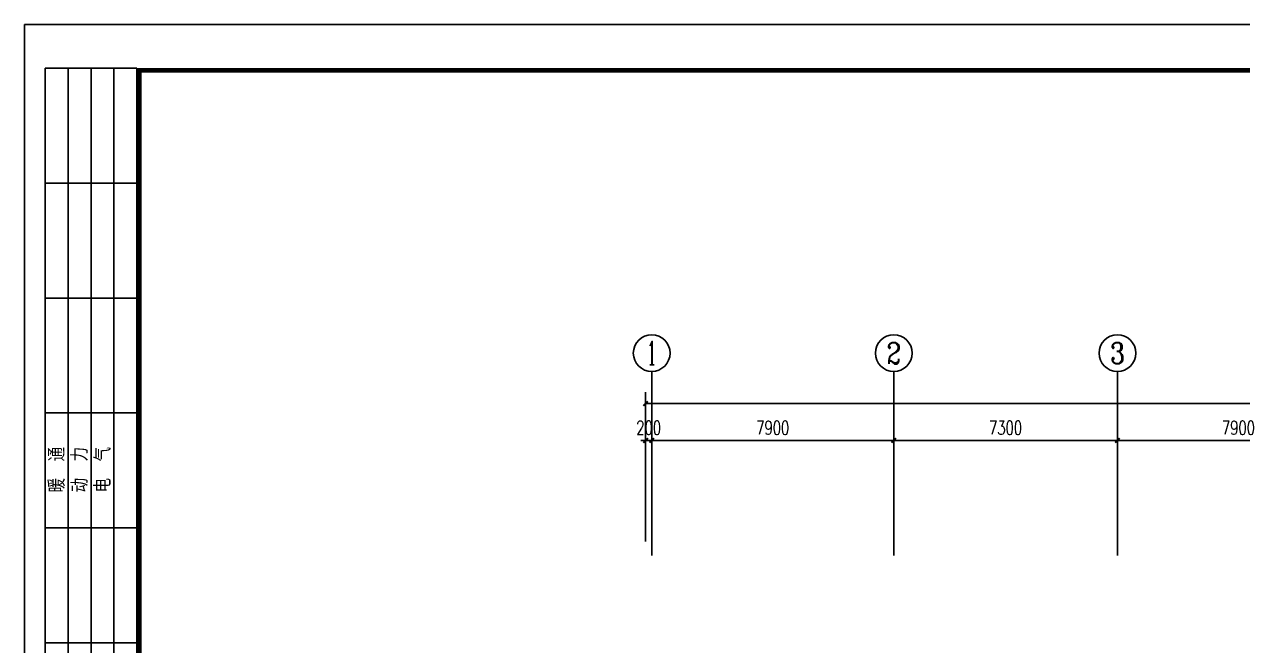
# Model space of a CAD drawing. Extents: x -70335 to 1144202, y 0 to 1100440.
# Drawn here: x -70335 to -30571, y 462997 to 483260 of the extents above; entities that cross this region are included whole.
import ezdxf
from ezdxf.enums import TextEntityAlignment as Align

# ---------------------------------------------------------------- set-up
doc = ezdxf.new("R2010")
doc.units = 0
doc.header["$LTSCALE"] = 1000
for name, color, linetype in [('3-建筑', 7, 'Continuous'), ('AXIS_TEXT', 7, 'Continuous'), ('BTTK', 7, 'Continuous'), ('PUB_TITLE', 4, 'Continuous'), ('改过图层标记', 3, 'Continuous')]:
    doc.layers.add(name, color=color, linetype=linetype)
doc.styles.add('_TCH_AXIS', font='COMPLEX', dxfattribs={"bigfont": 'GBCBIG'})
doc.styles.add('_TCH_DIM_T3', font='SIMPLEX', dxfattribs={"width": 0.705882, "bigfont": 'GBCBIG'})
doc.styles.add('COMPLEX', font='COMPLEX')
doc.styles.add('HZ(TK)', font='geniso.shx', dxfattribs={"width": 0.9, "bigfont": 'hztxt.shx'})
doc.dimstyles.new('_TCH_ARCH&&150', dxfattribs={"dimtxt": 446.25, "dimasz": 150, "dimexe": 375, "dimexo": 450, "dimgap": 189.375, "dimtad": 1, "dimdec": 0, "dimzin": 0, "dimdsep": 46, "dimtxsty": '_TCH_DIM_T3', "dimblk": 'ARCHTICK', "dimcen": 0.09, "dimclrt": 7, "dimazin": 2, "dimtfac": 1, "dimtdec": 0, "dimtix": 1, "dimtmove": 2, "dimatfit": 3, "dimfxl": 1, "dimtolj": 1, "dimtzin": 0, "dimarcsym": 0})

# ---------------------------------------------------------------- blocks, each defined once
blk = doc.blocks.new('vhtemplate_2019年新竖式图框_A1_1_2', base_point=(-420.5, 0))
at = {"layer": 'PUB_TITLE'}
for p, q in [((-416, 384.5), (-416, 584.5)), ((-416, 584.5), (-396, 584.5)), ((-411, 584.5), (-411, 384.5)), ((-406, 584.5), (-406, 384.5)), ((-401, 584.5), (-401, 384.5)), ((-396, 584.5), (-396, 384.5)), ((-396, 559.5), (-416, 559.5)), ((-396, 534.5), (-416, 534.5)), ((-396, 509.5), (-416, 509.5)), ((-396, 484.5), (-416, 484.5)), ((-396, 459.5), (-416, 459.5))]:
    blk.add_line(p, q, dxfattribs=at)
at = {"layer": 'PUB_TITLE', "color": 7}
blk.add_lwpolyline([(-420.5, 594), (841, 594), (841, 0), (-420.5, 0)], close=True, dxfattribs=at)
at = {"layer": 'PUB_TITLE', "const_width": 1}
blk.add_lwpolyline([(-395.5, 10), (831, 10), (831, 584), (-395.5, 584)], close=True, dxfattribs=at)
at = {"layer": 'BTTK', "color": 4, "style": 'HZ(TK)', "width": 0.9}
for tag, p in [('合作单位', (796, 511.5)), ('建设单位', (796, 209.5)), ('工程名称', (796, 176.5)), ('子项名称', (806, 160)), ('图纸名称', (796, 141))]:
    blk.add_attdef(tag, text='', height=3.5, dxfattribs=at).set_placement(p, align=Align.MIDDLE_CENTER)
for tag, p in [('注册证书号', (808.5, 279)), ('注册印章号', (808.5, 271)), ('设计号', (806, 193)), ('图别', (789.75, 34)), ('图号', (822.25, 34)), ('版本号', (789.75, 26)), ('日期', (822.25, 26))]:
    blk.add_attdef(tag, text='', height=3.5, dxfattribs=at).set_placement(p, align=Align.MIDDLE)
at = {"layer": 'PUB_TITLE', "style": 'HZ(TK)', "width": 0.9}
for s, p in [('暖  通', (-411.68, 492.22)), ('动  力', (-406.68, 492.22)), ('电  气', (-401.68, 492.22))]:
    blk.add_text(s, height=3.5, rotation=90, dxfattribs=at).set_placement(p)
blk = doc.blocks.new('_ArchTick')
at = {"color": 0, "linetype": 'ByBlock', "const_width": 0.4}
blk.add_lwpolyline([(-0.5, -0.5), (0.5, 0.5)], dxfattribs=at)
blk = doc.blocks.new('*D2389')
at = {"layer": '3-建筑', "color": 0, "lineweight": -2, "transparency": 16777216}
for p, q in [((-50058, 466389), (-50058, 470064)), ((-49858, 466389), (-49858, 470064)), ((-50058, 469689), (-50208, 469689)), ((-50058, 469689), (-49858, 469689)), ((-49858, 469689), (-49708, 469689))]:
    blk.add_line(p, q, dxfattribs=at)
at = {"layer": 'Defpoints', "color": 0, "transparency": 16777216}
for p in [(-49858, 469689), (-50058, 465939), (-49858, 465939)]:
    blk.add_point(p, dxfattribs=at)
at = {"layer": '3-建筑', "color": 0, "lineweight": -2, "transparency": 16777216, "xscale": 150, "yscale": 150, "zscale": 150}
blk.add_blockref('_ArchTick', (-50058, 469689), dxfattribs=at)
at = {"layer": '3-建筑', "color": 0, "lineweight": -2, "transparency": 16777216, "xscale": 150, "yscale": 150, "zscale": 150, "rotation": 180}
blk.add_blockref('_ArchTick', (-49858, 469689), dxfattribs=at)
at = {"layer": '3-建筑', "color": 7, "transparency": 16777216, "insert": (-49958, 470101), "char_height": 446.2, "attachment_point": 5, "style": '_TCH_DIM_T3'}
blk.add_mtext('\\A1;200', dxfattribs=at)
blk = doc.blocks.new('*D2390')
at = {"layer": '3-建筑', "color": 0, "lineweight": -2, "transparency": 16777216}
for p, q in [((-49858, 466389), (-49858, 470064)), ((-41958, 466389), (-41958, 470064)), ((-49858, 469689), (-41958, 469689))]:
    blk.add_line(p, q, dxfattribs=at)
at = {"layer": 'Defpoints', "color": 0, "transparency": 16777216}
for p in [(-41958, 469689), (-49858, 465939), (-41958, 465939)]:
    blk.add_point(p, dxfattribs=at)
at = {"layer": '3-建筑', "color": 0, "lineweight": -2, "transparency": 16777216, "xscale": 150, "yscale": 150, "zscale": 150, "rotation": 180}
blk.add_blockref('_ArchTick', (-49858, 469689), dxfattribs=at)
at = {"layer": '3-建筑', "color": 0, "lineweight": -2, "transparency": 16777216, "xscale": 150, "yscale": 150, "zscale": 150}
blk.add_blockref('_ArchTick', (-41958, 469689), dxfattribs=at)
at = {"layer": '3-建筑', "color": 7, "transparency": 16777216, "insert": (-45908, 470101), "char_height": 446.2, "attachment_point": 5, "style": '_TCH_DIM_T3'}
blk.add_mtext('\\A1;7900', dxfattribs=at)
blk = doc.blocks.new('*D2391')
at = {"layer": '3-建筑', "color": 0, "lineweight": -2, "transparency": 16777216}
for p, q in [((-41958, 466389), (-41958, 470064)), ((-34658, 466389), (-34658, 470064)), ((-41958, 469689), (-34658, 469689))]:
    blk.add_line(p, q, dxfattribs=at)
at = {"layer": 'Defpoints', "color": 0, "transparency": 16777216}
for p in [(-34658, 469689), (-41958, 465939), (-34658, 465939)]:
    blk.add_point(p, dxfattribs=at)
at = {"layer": '3-建筑', "color": 0, "lineweight": -2, "transparency": 16777216, "xscale": 150, "yscale": 150, "zscale": 150, "rotation": 180}
blk.add_blockref('_ArchTick', (-41958, 469689), dxfattribs=at)
at = {"layer": '3-建筑', "color": 0, "lineweight": -2, "transparency": 16777216, "xscale": 150, "yscale": 150, "zscale": 150}
blk.add_blockref('_ArchTick', (-34658, 469689), dxfattribs=at)
at = {"layer": '3-建筑', "color": 7, "transparency": 16777216, "insert": (-38308, 470101), "char_height": 446.2, "attachment_point": 5, "style": '_TCH_DIM_T3'}
blk.add_mtext('\\A1;7300', dxfattribs=at)
blk = doc.blocks.new('*D2392')
at = {"layer": '3-建筑', "color": 0, "lineweight": -2, "transparency": 16777216}
for p, q in [((-34658, 466389), (-34658, 470064)), ((-26758, 466389), (-26758, 470064)), ((-34658, 469689), (-26758, 469689))]:
    blk.add_line(p, q, dxfattribs=at)
at = {"layer": 'Defpoints', "color": 0, "transparency": 16777216}
for p in [(-26758, 469689), (-34658, 465939), (-26758, 465939)]:
    blk.add_point(p, dxfattribs=at)
at = {"layer": '3-建筑', "color": 0, "lineweight": -2, "transparency": 16777216, "xscale": 150, "yscale": 150, "zscale": 150, "rotation": 180}
blk.add_blockref('_ArchTick', (-34658, 469689), dxfattribs=at)
at = {"layer": '3-建筑', "color": 0, "lineweight": -2, "transparency": 16777216, "xscale": 150, "yscale": 150, "zscale": 150}
blk.add_blockref('_ArchTick', (-26758, 469689), dxfattribs=at)
at = {"layer": '3-建筑', "color": 7, "transparency": 16777216, "insert": (-30708, 470101), "char_height": 446.2, "attachment_point": 5, "style": '_TCH_DIM_T3'}
blk.add_mtext('\\A1;7900', dxfattribs=at)
blk = doc.blocks.new('*D2412')
at = {"layer": '3-建筑', "color": 0, "lineweight": -2, "transparency": 16777216}
for p, q in [((-50058, 466389), (-50058, 471264)), ((89142, 466389), (89142, 471264)), ((-50058, 470889), (89142, 470889))]:
    blk.add_line(p, q, dxfattribs=at)
at = {"layer": 'Defpoints', "color": 0, "transparency": 16777216}
for p in [(89142, 470889), (-50058, 465939), (89142, 465939)]:
    blk.add_point(p, dxfattribs=at)
at = {"layer": '3-建筑', "color": 0, "lineweight": -2, "transparency": 16777216, "xscale": 150, "yscale": 150, "zscale": 150, "rotation": 180}
blk.add_blockref('_ArchTick', (-50058, 470889), dxfattribs=at)
at = {"layer": '3-建筑', "color": 0, "lineweight": -2, "transparency": 16777216, "xscale": 150, "yscale": 150, "zscale": 150}
blk.add_blockref('_ArchTick', (89142, 470889), dxfattribs=at)
at = {"layer": '3-建筑', "color": 7, "transparency": 16777216, "insert": (19542, 471301), "char_height": 446.2, "attachment_point": 5, "style": '_TCH_DIM_T3'}
blk.add_mtext('\\A1;139200', dxfattribs=at)
blk = doc.blocks.new('_AXISO')
blk.add_circle((0, 0), 0.5)
at = {"layer": 'AXIS_TEXT', "style": 'COMPLEX', "width": 1.041667}
blk.add_attdef('A', text='', height=0.56, dxfattribs=at).set_placement((-0.25, -0.28), (0.25, -0.28), align=Align.FIT)

msp = doc.modelspace()

# ---------------------------------------------------------------- linework, layer by layer
at = {"layer": '3-建筑'}
for p, q in [((-49858.3, 465938.9), (-49858.3, 471938.9)), ((-41958.3, 465938.9), (-41958.3, 471938.9)), ((-34658.3, 465938.9), (-34658.3, 471938.9))]:
    msp.add_line(p, q, dxfattribs=at)

# ---------------------------------------------------------------- block references
ref = msp.add_blockref('_AXISO', (-49858.3, 472538.9), dxfattribs=dict(at, xscale=1200, yscale=1200, zscale=1200))
ref.add_attrib('A', '1', dxfattribs={"layer": 'AXIS_TEXT', "height": 772.1, "style": '_TCH_AXIS'}).set_placement((-50023.8, 472152.8), (-49692.9, 472152.8), align=Align.FIT)
ref = msp.add_blockref('_AXISO', (-41958.3, 472538.9), dxfattribs=dict(at, xscale=1200, yscale=1200, zscale=1200))
ref.add_attrib('A', '2', dxfattribs={"layer": 'AXIS_TEXT', "height": 698.9, "style": '_TCH_AXIS'}).set_placement((-42191.3, 472189.4), (-41725.3, 472189.4), align=Align.FIT)
ref = msp.add_blockref('_AXISO', (-34658.3, 472538.9), dxfattribs=dict(at, xscale=1200, yscale=1200, zscale=1200))
ref.add_attrib('A', '3', dxfattribs={"layer": 'AXIS_TEXT', "height": 698.9, "style": '_TCH_AXIS'}).set_placement((-34891.3, 472189.4), (-34425.3, 472189.4), align=Align.FIT)
at = {"layer": '改过图层标记', "xscale": 150, "yscale": 150, "zscale": 150}
msp.add_blockref('vhtemplate_2019年新竖式图框_A1_1_2', (-70334.9, 394160.1), dxfattribs=at)

# ---------------------------------------------------------------- dimensions: what is measured, and where the dimension line sits
at = {"layer": '3-建筑'}
for p1, p2, distance, picture, middle in [((-50058.3, 465938.9), (89141.7, 465938.9), 4950, '*D2412', (19541.7, 471301.4)), ((-50058.3, 465938.9), (-49858.3, 465938.9), 3750, '*D2389', (-49958.3, 470101.4)), ((-49858.3, 465938.9), (-41958.3, 465938.9), 3750, '*D2390', (-45908.3, 470101.4)), ((-41958.3, 465938.9), (-34658.3, 465938.9), 3750, '*D2391', (-38308.3, 470101.4)), ((-34658.3, 465938.9), (-26758.3, 465938.9), 3750, '*D2392', (-30708.3, 470101.4))]:
    dim = msp.add_aligned_dim(p1=p1, p2=p2, distance=distance, dimstyle='_TCH_ARCH&&150', dxfattribs=at)
    dim.commit()
    dim.dimension.update_dxf_attribs({"geometry": picture, "text_midpoint": middle})

doc.saveas('drawing.dxf')
